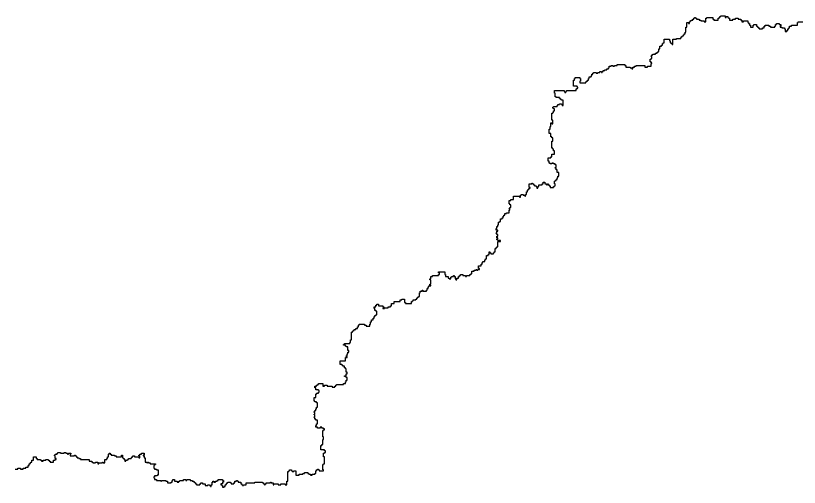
# Model space of a CAD drawing. Header units: inches. Extents: x -98695 to 376223, y 1122520 to 1501782.
# Drawn here: x 293847 to 321598, y 1238380 to 1255069 of the extents above; entities that cross this region are included whole.
import ezdxf

# ---------------------------------------------------------------- set-up
doc = ezdxf.new("R2010")
doc.units = ezdxf.units.IN
doc.header["$MEASUREMENT"] = 0
doc.layers.add('subs1', color=7, linetype='Continuous', true_color=0xc8dcf7)

msp = doc.modelspace()

# ---------------------------------------------------------------- linework, layer by layer
at = {"layer": 'subs1'}
msp.add_polyline3d([(293831, 1239028, 0), (293924, 1239028, 0), (293924, 1239059, 0), (294016, 1239059, 0), (294016, 1239028, 0), (294109, 1239028, 0), (294109, 1239059, 0), (294201, 1239059, 0), (294201, 1239090, 0), (294294, 1239090, 0), (294294, 1239152, 0), (294325, 1239152, 0), (294325, 1239213, 0), (294356, 1239213, 0), (294356, 1239244, 0), (294386, 1239244, 0), (294386, 1239275, 0), (294417, 1239275, 0), (294417, 1239337, 0), (294479, 1239337, 0), (294479, 1239460, 0), (294572, 1239460, 0), (294572, 1239398, 0), (294602, 1239398, 0), (294602, 1239367, 0), (294726, 1239367, 0), (294726, 1239337, 0), (294757, 1239337, 0), (294757, 1239306, 0), (294818, 1239306, 0), (294818, 1239337, 0), (294911, 1239337, 0), (294911, 1239367, 0), (295003, 1239367, 0), (295003, 1239337, 0), (295034, 1239337, 0), (295034, 1239306, 0), (295065, 1239306, 0), (295065, 1239275, 0), (295188, 1239275, 0), (295188, 1239337, 0), (295250, 1239337, 0), (295250, 1239367, 0), (295281, 1239367, 0), (295281, 1239398, 0), (295250, 1239398, 0), (295250, 1239491, 0), (295219, 1239491, 0), (295219, 1239522, 0), (295250, 1239522, 0), (295250, 1239553, 0), (295312, 1239553, 0), (295312, 1239583, 0), (295343, 1239583, 0), (295343, 1239614, 0), (295435, 1239614, 0), (295435, 1239583, 0), (295559, 1239583, 0), (295559, 1239614, 0), (295620, 1239614, 0), (295620, 1239583, 0), (295682, 1239583, 0), (295682, 1239553, 0), (295713, 1239553, 0), (295713, 1239583, 0), (295805, 1239583, 0), (295805, 1239553, 0), (295775, 1239553, 0), (295775, 1239491, 0), (295929, 1239491, 0), (295929, 1239522, 0), (295960, 1239522, 0), (295960, 1239491, 0), (295990, 1239491, 0), (295990, 1239460, 0), (296021, 1239460, 0), (296021, 1239429, 0), (296083, 1239429, 0), (296083, 1239398, 0), (296145, 1239398, 0), (296145, 1239367, 0), (296453, 1239367, 0), (296453, 1239306, 0), (296546, 1239306, 0), (296546, 1239275, 0), (296577, 1239275, 0), (296577, 1239244, 0), (296669, 1239244, 0), (296669, 1239275, 0), (296762, 1239275, 0), (296762, 1239213, 0), (296792, 1239213, 0), (296792, 1239244, 0), (296916, 1239244, 0), (296916, 1239275, 0), (296947, 1239275, 0), (296947, 1239244, 0), (297008, 1239244, 0), (297008, 1239367, 0), (297070, 1239367, 0), (297070, 1239398, 0), (297101, 1239398, 0), (297101, 1239460, 0), (297132, 1239460, 0), (297132, 1239553, 0), (297163, 1239553, 0), (297163, 1239583, 0), (297193, 1239583, 0), (297193, 1239553, 0), (297224, 1239553, 0), (297224, 1239522, 0), (297348, 1239522, 0), (297348, 1239491, 0), (297409, 1239491, 0), (297409, 1239460, 0), (297594, 1239460, 0), (297594, 1239522, 0), (297625, 1239522, 0), (297625, 1239429, 0), (297656, 1239429, 0), (297656, 1239398, 0), (297687, 1239398, 0), (297687, 1239367, 0), (297718, 1239367, 0), (297718, 1239306, 0), (297749, 1239306, 0), (297749, 1239337, 0), (297810, 1239337, 0), (297810, 1239367, 0), (297841, 1239367, 0), (297841, 1239398, 0), (297934, 1239398, 0), (297934, 1239429, 0), (297965, 1239429, 0), (297965, 1239460, 0), (297995, 1239460, 0), (297995, 1239491, 0), (298057, 1239491, 0), (298057, 1239460, 0), (298211, 1239460, 0), (298211, 1239429, 0), (298242, 1239429, 0), (298242, 1239491, 0), (298211, 1239491, 0), (298211, 1239522, 0), (298242, 1239522, 0), (298242, 1239553, 0), (298304, 1239553, 0), (298304, 1239583, 0), (298397, 1239583, 0), (298397, 1239522, 0), (298366, 1239522, 0), (298366, 1239491, 0), (298397, 1239491, 0), (298397, 1239429, 0), (298427, 1239429, 0), (298427, 1239275, 0), (298489, 1239275, 0), (298489, 1239244, 0), (298520, 1239244, 0), (298520, 1239275, 0), (298551, 1239275, 0), (298551, 1239244, 0), (298612, 1239244, 0), (298612, 1239213, 0), (298798, 1239213, 0), (298798, 1239182, 0), (298767, 1239182, 0), (298767, 1239152, 0), (298736, 1239152, 0), (298736, 1239059, 0), (298767, 1239059, 0), (298767, 1239028, 0), (298828, 1239028, 0), (298828, 1238997, 0), (298890, 1238997, 0), (298890, 1238812, 0), (298859, 1238812, 0), (298859, 1238781, 0), (298767, 1238781, 0), (298767, 1238751, 0), (298736, 1238751, 0), (298736, 1238720, 0), (298767, 1238720, 0), (298767, 1238658, 0), (298828, 1238658, 0), (298828, 1238627, 0), (298983, 1238627, 0), (298983, 1238596, 0), (299013, 1238596, 0), (299013, 1238627, 0), (299168, 1238627, 0), (299168, 1238596, 0), (299229, 1238596, 0), (299229, 1238535, 0), (299353, 1238535, 0), (299353, 1238565, 0), (299384, 1238565, 0), (299384, 1238627, 0), (299414, 1238627, 0), (299414, 1238658, 0), (299476, 1238658, 0), (299476, 1238596, 0), (299569, 1238596, 0), (299569, 1238565, 0), (299630, 1238565, 0), (299630, 1238596, 0), (299661, 1238596, 0), (299661, 1238627, 0), (299785, 1238627, 0), (299785, 1238658, 0), (299877, 1238658, 0), (299877, 1238627, 0), (299908, 1238627, 0), (299908, 1238658, 0), (300031, 1238658, 0), (300031, 1238627, 0), (300093, 1238627, 0), (300093, 1238596, 0), (300155, 1238596, 0), (300155, 1238565, 0), (300186, 1238565, 0), (300186, 1238535, 0), (300216, 1238535, 0), (300216, 1238504, 0), (300247, 1238504, 0), (300247, 1238473, 0), (300371, 1238473, 0), (300371, 1238504, 0), (300402, 1238504, 0), (300402, 1238535, 0), (300463, 1238535, 0), (300463, 1238504, 0), (300556, 1238504, 0), (300556, 1238442, 0), (300648, 1238442, 0), (300648, 1238473, 0), (300710, 1238473, 0), (300710, 1238442, 0), (300741, 1238442, 0), (300741, 1238411, 0), (300772, 1238411, 0), (300772, 1238473, 0), (300803, 1238473, 0), (300803, 1238565, 0), (300833, 1238565, 0), (300833, 1238596, 0), (300864, 1238596, 0), (300864, 1238565, 0), (300926, 1238565, 0), (300926, 1238596, 0), (300988, 1238596, 0), (300988, 1238627, 0), (301018, 1238627, 0), (301018, 1238658, 0), (301173, 1238658, 0), (301173, 1238627, 0), (301204, 1238627, 0), (301204, 1238565, 0), (301173, 1238565, 0), (301173, 1238504, 0), (301111, 1238504, 0), (301111, 1238473, 0), (301142, 1238473, 0), (301142, 1238442, 0), (301173, 1238442, 0), (301173, 1238380, 0), (301234, 1238380, 0), (301234, 1238411, 0), (301265, 1238411, 0), (301265, 1238473, 0), (301296, 1238473, 0), (301296, 1238504, 0), (301327, 1238504, 0), (301327, 1238535, 0), (301358, 1238535, 0), (301358, 1238565, 0), (301450, 1238565, 0), (301450, 1238535, 0), (301481, 1238535, 0), (301481, 1238504, 0), (301574, 1238504, 0), (301574, 1238535, 0), (301605, 1238535, 0), (301605, 1238596, 0), (301666, 1238596, 0), (301666, 1238627, 0), (301697, 1238627, 0), (301697, 1238596, 0), (301728, 1238596, 0), (301728, 1238565, 0), (301821, 1238565, 0), (301821, 1238504, 0), (301851, 1238504, 0), (301851, 1238473, 0), (301882, 1238473, 0), (301882, 1238442, 0), (301913, 1238442, 0), (301913, 1238473, 0), (302006, 1238473, 0), (302006, 1238535, 0), (302314, 1238535, 0), (302314, 1238565, 0), (302592, 1238565, 0), (302592, 1238535, 0), (302623, 1238535, 0), (302623, 1238504, 0), (302653, 1238504, 0), (302653, 1238473, 0), (302684, 1238473, 0), (302684, 1238504, 0), (302715, 1238504, 0), (302715, 1238535, 0), (302869, 1238535, 0), (302869, 1238565, 0), (302900, 1238565, 0), (302900, 1238535, 0), (302962, 1238535, 0), (302962, 1238473, 0), (302993, 1238473, 0), (302993, 1238504, 0), (303147, 1238504, 0), (303147, 1238473, 0), (303239, 1238473, 0), (303239, 1238504, 0), (303394, 1238504, 0), (303394, 1238473, 0), (303455, 1238473, 0), (303455, 1238596, 0), (303486, 1238596, 0), (303486, 1238936, 0), (303517, 1238936, 0), (303517, 1238966, 0), (303548, 1238966, 0), (303548, 1238997, 0), (303610, 1238997, 0), (303610, 1238966, 0), (303640, 1238966, 0), (303640, 1238936, 0), (303702, 1238936, 0), (303702, 1238966, 0), (303764, 1238966, 0), (303764, 1238812, 0), (303887, 1238812, 0), (303887, 1238843, 0), (304011, 1238843, 0), (304011, 1238874, 0), (304072, 1238874, 0), (304072, 1238905, 0), (304196, 1238905, 0), (304196, 1238874, 0), (304227, 1238874, 0), (304227, 1238843, 0), (304288, 1238843, 0), (304288, 1238812, 0), (304350, 1238812, 0), (304350, 1238843, 0), (304442, 1238843, 0), (304442, 1238874, 0), (304473, 1238874, 0), (304473, 1238966, 0), (304504, 1238966, 0), (304504, 1238997, 0), (304535, 1238997, 0), (304535, 1239028, 0), (304566, 1239028, 0), (304566, 1238997, 0), (304597, 1238997, 0), (304597, 1238966, 0), (304751, 1238966, 0), (304751, 1238997, 0), (304720, 1238997, 0), (304720, 1239182, 0), (304751, 1239182, 0), (304751, 1239213, 0), (304782, 1239213, 0), (304782, 1239460, 0), (304751, 1239460, 0), (304751, 1239583, 0), (304782, 1239583, 0), (304782, 1239614, 0), (304813, 1239614, 0), (304813, 1239676, 0), (304782, 1239676, 0), (304782, 1239707, 0), (304658, 1239707, 0), (304658, 1239861, 0), (304689, 1239861, 0), (304689, 1239892, 0), (304720, 1239892, 0), (304720, 1240077, 0), (304751, 1240077, 0), (304751, 1240169, 0), (304720, 1240169, 0), (304720, 1240385, 0), (304751, 1240385, 0), (304751, 1240416, 0), (304782, 1240416, 0), (304782, 1240447, 0), (304751, 1240447, 0), (304751, 1240478, 0), (304689, 1240478, 0), (304689, 1240509, 0), (304628, 1240509, 0), (304628, 1240478, 0), (304535, 1240478, 0), (304535, 1240509, 0), (304473, 1240509, 0), (304473, 1240571, 0), (304504, 1240571, 0), (304504, 1240632, 0), (304535, 1240632, 0), (304535, 1240756, 0), (304473, 1240756, 0), (304473, 1240786, 0), (304442, 1240786, 0), (304442, 1240848, 0), (304412, 1240848, 0), (304412, 1240879, 0), (304442, 1240879, 0), (304442, 1240941, 0), (304412, 1240941, 0), (304412, 1240972, 0), (304442, 1240972, 0), (304442, 1241033, 0), (304412, 1241033, 0), (304412, 1241064, 0), (304442, 1241064, 0), (304442, 1241095, 0), (304473, 1241095, 0), (304473, 1241157, 0), (304504, 1241157, 0), (304504, 1241218, 0), (304535, 1241218, 0), (304535, 1241373, 0), (304504, 1241373, 0), (304504, 1241403, 0), (304442, 1241403, 0), (304442, 1241434, 0), (304412, 1241434, 0), (304412, 1241558, 0), (304473, 1241558, 0), (304473, 1241681, 0), (304504, 1241681, 0), (304504, 1241712, 0), (304566, 1241712, 0), (304566, 1241743, 0), (304597, 1241743, 0), (304597, 1241804, 0), (304566, 1241804, 0), (304566, 1241835, 0), (304473, 1241835, 0), (304473, 1241897, 0), (304442, 1241897, 0), (304442, 1241959, 0), (304504, 1241959, 0), (304504, 1241989, 0), (304535, 1241989, 0), (304535, 1242020, 0), (304566, 1242020, 0), (304566, 1242051, 0), (304720, 1242051, 0), (304720, 1241959, 0), (304782, 1241959, 0), (304782, 1241989, 0), (304874, 1241989, 0), (304874, 1241959, 0), (305059, 1241959, 0), (305059, 1241928, 0), (305152, 1241928, 0), (305152, 1241959, 0), (305183, 1241959, 0), (305183, 1241989, 0), (305214, 1241989, 0), (305214, 1242020, 0), (305460, 1242020, 0), (305460, 1242051, 0), (305522, 1242051, 0), (305522, 1242113, 0), (305553, 1242113, 0), (305553, 1242175, 0), (305584, 1242175, 0), (305584, 1242267, 0), (305553, 1242267, 0), (305553, 1242298, 0), (305491, 1242298, 0), (305491, 1242329, 0), (305553, 1242329, 0), (305553, 1242390, 0), (305584, 1242390, 0), (305584, 1242452, 0), (305553, 1242452, 0), (305553, 1242576, 0), (305522, 1242576, 0), (305522, 1242606, 0), (305491, 1242606, 0), (305491, 1242668, 0), (305430, 1242668, 0), (305430, 1242699, 0), (305399, 1242699, 0), (305399, 1242730, 0), (305337, 1242730, 0), (305337, 1242853, 0), (305522, 1242853, 0), (305522, 1242977, 0), (305584, 1242977, 0), (305584, 1243007, 0), (305553, 1243007, 0), (305553, 1243038, 0), (305584, 1243038, 0), (305584, 1243100, 0), (305615, 1243100, 0), (305615, 1243162, 0), (305646, 1243162, 0), (305646, 1243223, 0), (305615, 1243223, 0), (305615, 1243347, 0), (305553, 1243347, 0), (305553, 1243378, 0), (305522, 1243378, 0), (305522, 1243408, 0), (305460, 1243408, 0), (305460, 1243439, 0), (305491, 1243439, 0), (305491, 1243470, 0), (305676, 1243470, 0), (305676, 1243501, 0), (305707, 1243501, 0), (305707, 1243593, 0), (305738, 1243593, 0), (305738, 1243871, 0), (305769, 1243871, 0), (305769, 1243902, 0), (305800, 1243902, 0), (305800, 1243933, 0), (305831, 1243933, 0), (305831, 1243964, 0), (305892, 1243964, 0), (305892, 1243995, 0), (305954, 1243995, 0), (305954, 1244056, 0), (305985, 1244056, 0), (305985, 1244118, 0), (306016, 1244118, 0), (306016, 1244149, 0), (306201, 1244149, 0), (306201, 1244118, 0), (306262, 1244118, 0), (306262, 1244087, 0), (306386, 1244087, 0), (306386, 1244149, 0), (306417, 1244149, 0), (306417, 1244241, 0), (306448, 1244241, 0), (306448, 1244303, 0), (306509, 1244303, 0), (306509, 1244365, 0), (306540, 1244365, 0), (306540, 1244426, 0), (306571, 1244426, 0), (306571, 1244457, 0), (306602, 1244457, 0), (306602, 1244488, 0), (306633, 1244488, 0), (306633, 1244611, 0), (306602, 1244611, 0), (306602, 1244642, 0), (306571, 1244642, 0), (306571, 1244704, 0), (306540, 1244704, 0), (306540, 1244766, 0), (306602, 1244766, 0), (306602, 1244827, 0), (306633, 1244827, 0), (306633, 1244858, 0), (306694, 1244858, 0), (306694, 1244797, 0), (306849, 1244797, 0), (306849, 1244766, 0), (306879, 1244766, 0), (306879, 1244735, 0), (306849, 1244735, 0), (306849, 1244704, 0), (306910, 1244704, 0), (306910, 1244735, 0), (307034, 1244735, 0), (307034, 1244766, 0), (307126, 1244766, 0), (307126, 1244797, 0), (307157, 1244797, 0), (307157, 1244889, 0), (307250, 1244889, 0), (307250, 1244951, 0), (307465, 1244951, 0), (307465, 1245012, 0), (307527, 1245012, 0), (307527, 1245043, 0), (307620, 1245043, 0), (307620, 1244920, 0), (307651, 1244920, 0), (307651, 1244889, 0), (307866, 1244889, 0), (307866, 1244951, 0), (307897, 1244951, 0), (307897, 1244982, 0), (307928, 1244982, 0), (307928, 1245012, 0), (308021, 1245012, 0), (308021, 1245043, 0), (308052, 1245043, 0), (308052, 1245074, 0), (308082, 1245074, 0), (308082, 1245105, 0), (308113, 1245105, 0), (308113, 1245136, 0), (308144, 1245136, 0), (308144, 1245259, 0), (308175, 1245259, 0), (308175, 1245321, 0), (308237, 1245321, 0), (308237, 1245352, 0), (308267, 1245352, 0), (308267, 1245321, 0), (308391, 1245321, 0), (308391, 1245352, 0), (308422, 1245352, 0), (308422, 1245413, 0), (308453, 1245413, 0), (308453, 1245475, 0), (308483, 1245475, 0), (308483, 1245506, 0), (308545, 1245506, 0), (308545, 1245537, 0), (308514, 1245537, 0), (308514, 1245568, 0), (308545, 1245568, 0), (308545, 1245722, 0), (308514, 1245722, 0), (308514, 1245753, 0), (308545, 1245753, 0), (308545, 1245845, 0), (308607, 1245845, 0), (308607, 1245876, 0), (308823, 1245876, 0), (308823, 1245907, 0), (308854, 1245907, 0), (308854, 1245969, 0), (308823, 1245969, 0), (308823, 1246000, 0), (309039, 1246000, 0), (309039, 1245907, 0), (309070, 1245907, 0), (309070, 1245845, 0), (309162, 1245845, 0), (309162, 1245784, 0), (309193, 1245784, 0), (309193, 1245753, 0), (309255, 1245753, 0), (309255, 1245814, 0), (309285, 1245814, 0), (309285, 1245845, 0), (309347, 1245845, 0), (309347, 1245876, 0), (309378, 1245876, 0), (309378, 1245845, 0), (309409, 1245845, 0), (309409, 1245753, 0), (309440, 1245753, 0), (309440, 1245722, 0), (309471, 1245722, 0), (309471, 1245784, 0), (309532, 1245784, 0), (309532, 1245845, 0), (309563, 1245845, 0), (309563, 1245876, 0), (309594, 1245876, 0), (309594, 1245907, 0), (309686, 1245907, 0), (309686, 1245876, 0), (309779, 1245876, 0), (309779, 1245845, 0), (309810, 1245845, 0), (309810, 1245876, 0), (309933, 1245876, 0), (309933, 1245907, 0), (309964, 1245907, 0), (309964, 1245938, 0), (309995, 1245938, 0), (309995, 1246030, 0), (310087, 1246030, 0), (310087, 1246061, 0), (310149, 1246061, 0), (310149, 1246092, 0), (310180, 1246092, 0), (310180, 1246061, 0), (310211, 1246061, 0), (310211, 1246092, 0), (310273, 1246092, 0), (310273, 1246123, 0), (310242, 1246123, 0), (310242, 1246215, 0), (310334, 1246215, 0), (310334, 1246277, 0), (310365, 1246277, 0), (310365, 1246339, 0), (310396, 1246339, 0), (310396, 1246370, 0), (310458, 1246370, 0), (310458, 1246431, 0), (310488, 1246431, 0), (310488, 1246462, 0), (310519, 1246462, 0), (310519, 1246586, 0), (310581, 1246586, 0), (310581, 1246616, 0), (310612, 1246616, 0), (310612, 1246709, 0), (310643, 1246709, 0), (310643, 1246678, 0), (310674, 1246678, 0), (310674, 1246647, 0), (310766, 1246647, 0), (310766, 1246678, 0), (310797, 1246678, 0), (310797, 1246709, 0), (310828, 1246709, 0), (310828, 1246832, 0), (310859, 1246832, 0), (310859, 1246863, 0), (310889, 1246863, 0), (310889, 1246894, 0), (310920, 1246894, 0), (310920, 1247079, 0), (311013, 1247079, 0), (311013, 1247110, 0), (310920, 1247110, 0), (310920, 1247141, 0), (310889, 1247141, 0), (310889, 1247172, 0), (310920, 1247172, 0), (310920, 1247203, 0), (310889, 1247203, 0), (310889, 1247264, 0), (310920, 1247264, 0), (310920, 1247326, 0), (310889, 1247326, 0), (310889, 1247357, 0), (310859, 1247357, 0), (310859, 1247388, 0), (310889, 1247388, 0), (310889, 1247449, 0), (310920, 1247449, 0), (310920, 1247480, 0), (310859, 1247480, 0), (310859, 1247542, 0), (310889, 1247542, 0), (310889, 1247604, 0), (310920, 1247604, 0), (310920, 1247665, 0), (310951, 1247665, 0), (310951, 1247758, 0), (310982, 1247758, 0), (310982, 1247789, 0), (311013, 1247789, 0), (311013, 1247881, 0), (311075, 1247881, 0), (311075, 1247912, 0), (311105, 1247912, 0), (311105, 1247974, 0), (311136, 1247974, 0), (311136, 1248005, 0), (311167, 1248005, 0), (311167, 1248066, 0), (311229, 1248066, 0), (311229, 1248097, 0), (311321, 1248097, 0), (311321, 1248190, 0), (311352, 1248190, 0), (311352, 1248221, 0), (311321, 1248221, 0), (311321, 1248251, 0), (311352, 1248251, 0), (311352, 1248282, 0), (311383, 1248282, 0), (311383, 1248375, 0), (311352, 1248375, 0), (311352, 1248406, 0), (311321, 1248406, 0), (311321, 1248529, 0), (311383, 1248529, 0), (311383, 1248560, 0), (311476, 1248560, 0), (311476, 1248683, 0), (311691, 1248683, 0), (311691, 1248652, 0), (311722, 1248652, 0), (311722, 1248714, 0), (311753, 1248714, 0), (311753, 1248745, 0), (311815, 1248745, 0), (311815, 1248714, 0), (311877, 1248714, 0), (311877, 1248683, 0), (311907, 1248683, 0), (311907, 1248745, 0), (311938, 1248745, 0), (311938, 1248837, 0), (311969, 1248837, 0), (311969, 1248899, 0), (312000, 1248899, 0), (312000, 1248930, 0), (312031, 1248930, 0), (312031, 1248961, 0), (312062, 1248961, 0), (312062, 1248992, 0), (312031, 1248992, 0), (312031, 1249115, 0), (312123, 1249115, 0), (312123, 1249146, 0), (312154, 1249146, 0), (312154, 1249115, 0), (312185, 1249115, 0), (312185, 1249084, 0), (312216, 1249084, 0), (312216, 1249053, 0), (312278, 1249053, 0), (312278, 1249023, 0), (312308, 1249023, 0), (312308, 1248961, 0), (312339, 1248961, 0), (312339, 1249023, 0), (312370, 1249023, 0), (312370, 1249084, 0), (312494, 1249084, 0), (312494, 1249115, 0), (312524, 1249115, 0), (312524, 1249177, 0), (312586, 1249177, 0), (312586, 1249115, 0), (312648, 1249115, 0), (312648, 1249084, 0), (312679, 1249084, 0), (312679, 1249115, 0), (312709, 1249115, 0), (312709, 1249084, 0), (312740, 1249084, 0), (312740, 1249053, 0), (312771, 1249053, 0), (312771, 1248992, 0), (312895, 1248992, 0), (312895, 1249023, 0), (312925, 1249023, 0), (312925, 1249053, 0), (312956, 1249053, 0), (312956, 1249115, 0), (312925, 1249115, 0), (312925, 1249208, 0), (312956, 1249208, 0), (312956, 1249238, 0), (312987, 1249238, 0), (312987, 1249269, 0), (313018, 1249269, 0), (313018, 1249331, 0), (313049, 1249331, 0), (313049, 1249393, 0), (313080, 1249393, 0), (313080, 1249516, 0), (313018, 1249516, 0), (313018, 1249609, 0), (312987, 1249609, 0), (312987, 1249670, 0), (312956, 1249670, 0), (312956, 1249701, 0), (312987, 1249701, 0), (312987, 1249794, 0), (312956, 1249794, 0), (312956, 1249825, 0), (312895, 1249825, 0), (312895, 1249855, 0), (312833, 1249855, 0), (312833, 1249825, 0), (312771, 1249825, 0), (312771, 1249855, 0), (312740, 1249855, 0), (312740, 1249917, 0), (312709, 1249917, 0), (312709, 1250040, 0), (312802, 1250040, 0), (312802, 1250071, 0), (312833, 1250071, 0), (312833, 1250164, 0), (312925, 1250164, 0), (312925, 1250287, 0), (312895, 1250287, 0), (312895, 1250349, 0), (312864, 1250349, 0), (312864, 1250380, 0), (312833, 1250380, 0), (312833, 1250627, 0), (312864, 1250627, 0), (312864, 1250750, 0), (312833, 1250750, 0), (312833, 1250781, 0), (312802, 1250781, 0), (312802, 1250904, 0), (312740, 1250904, 0), (312740, 1251058, 0), (312771, 1251058, 0), (312771, 1251151, 0), (312802, 1251151, 0), (312802, 1251274, 0), (312833, 1251274, 0), (312833, 1251244, 0), (312864, 1251244, 0), (312864, 1251367, 0), (312833, 1251367, 0), (312833, 1251614, 0), (312864, 1251614, 0), (312864, 1251645, 0), (312895, 1251645, 0), (312895, 1251706, 0), (312925, 1251706, 0), (312925, 1251768, 0), (312895, 1251768, 0), (312895, 1251799, 0), (312864, 1251799, 0), (312864, 1251830, 0), (312895, 1251830, 0), (312895, 1251860, 0), (313018, 1251860, 0), (313018, 1251891, 0), (313049, 1251891, 0), (313049, 1251922, 0), (313110, 1251922, 0), (313110, 1251953, 0), (313172, 1251953, 0), (313172, 1251922, 0), (313203, 1251922, 0), (313203, 1251891, 0), (313234, 1251891, 0), (313234, 1252076, 0), (313172, 1252076, 0), (313172, 1252107, 0), (313141, 1252107, 0), (313141, 1252138, 0), (313110, 1252138, 0), (313110, 1252169, 0), (312987, 1252169, 0), (312987, 1252200, 0), (312956, 1252200, 0), (312956, 1252323, 0), (312925, 1252323, 0), (312925, 1252416, 0), (313265, 1252416, 0), (313265, 1252385, 0), (313296, 1252385, 0), (313296, 1252354, 0), (313326, 1252354, 0), (313326, 1252385, 0), (313357, 1252385, 0), (313357, 1252416, 0), (313697, 1252416, 0), (313697, 1252477, 0), (313727, 1252477, 0), (313727, 1252508, 0), (313758, 1252508, 0), (313758, 1252539, 0), (313727, 1252539, 0), (313727, 1252570, 0), (313604, 1252570, 0), (313604, 1252786, 0), (313635, 1252786, 0), (313635, 1252848, 0), (313666, 1252848, 0), (313666, 1252878, 0), (313820, 1252878, 0), (313820, 1252848, 0), (313851, 1252848, 0), (313851, 1252755, 0), (313820, 1252755, 0), (313820, 1252693, 0), (314036, 1252693, 0), (314036, 1252724, 0), (314067, 1252724, 0), (314067, 1252755, 0), (314098, 1252755, 0), (314098, 1252786, 0), (314128, 1252786, 0), (314128, 1252848, 0), (314159, 1252848, 0), (314159, 1252909, 0), (314221, 1252909, 0), (314221, 1252940, 0), (314252, 1252940, 0), (314252, 1253002, 0), (314283, 1253002, 0), (314283, 1253033, 0), (314313, 1253033, 0), (314313, 1253063, 0), (314406, 1253063, 0), (314406, 1253033, 0), (314468, 1253033, 0), (314468, 1253063, 0), (314529, 1253063, 0), (314529, 1253094, 0), (314591, 1253094, 0), (314591, 1253063, 0), (314622, 1253063, 0), (314622, 1253094, 0), (314653, 1253094, 0), (314653, 1253125, 0), (314714, 1253125, 0), (314714, 1253156, 0), (314776, 1253156, 0), (314776, 1253187, 0), (314838, 1253187, 0), (314838, 1253218, 0), (314869, 1253218, 0), (314869, 1253279, 0), (314930, 1253279, 0), (314930, 1253310, 0), (314992, 1253310, 0), (314992, 1253279, 0), (315054, 1253279, 0), (315054, 1253310, 0), (315146, 1253310, 0), (315146, 1253341, 0), (315424, 1253341, 0), (315424, 1253310, 0), (315455, 1253310, 0), (315455, 1253249, 0), (315609, 1253249, 0), (315609, 1253218, 0), (315671, 1253218, 0), (315671, 1253187, 0), (315702, 1253187, 0), (315702, 1253249, 0), (315763, 1253249, 0), (315763, 1253279, 0), (315825, 1253279, 0), (315825, 1253310, 0), (316133, 1253310, 0), (316133, 1253249, 0), (316226, 1253249, 0), (316226, 1253279, 0), (316349, 1253279, 0), (316349, 1253372, 0), (316380, 1253372, 0), (316380, 1253403, 0), (316349, 1253403, 0), (316349, 1253434, 0), (316319, 1253434, 0), (316319, 1253526, 0), (316349, 1253526, 0), (316349, 1253557, 0), (316380, 1253557, 0), (316380, 1253619, 0), (316349, 1253619, 0), (316349, 1253650, 0), (316380, 1253650, 0), (316380, 1253680, 0), (316411, 1253680, 0), (316411, 1253711, 0), (316504, 1253711, 0), (316504, 1253742, 0), (316565, 1253742, 0), (316565, 1253773, 0), (316596, 1253773, 0), (316596, 1253804, 0), (316627, 1253804, 0), (316627, 1253896, 0), (316658, 1253896, 0), (316658, 1253989, 0), (316720, 1253989, 0), (316720, 1254020, 0), (316750, 1254020, 0), (316750, 1254081, 0), (316781, 1254081, 0), (316781, 1254112, 0), (316812, 1254112, 0), (316812, 1254236, 0), (316997, 1254236, 0), (316997, 1254174, 0), (317028, 1254174, 0), (317028, 1254112, 0), (317059, 1254112, 0), (317059, 1254081, 0), (317090, 1254081, 0), (317090, 1254051, 0), (317121, 1254051, 0), (317121, 1254236, 0), (317244, 1254236, 0), (317244, 1254266, 0), (317398, 1254266, 0), (317398, 1254297, 0), (317429, 1254297, 0), (317429, 1254328, 0), (317460, 1254328, 0), (317460, 1254359, 0), (317491, 1254359, 0), (317491, 1254390, 0), (317522, 1254390, 0), (317522, 1254421, 0), (317552, 1254421, 0), (317552, 1254482, 0), (317583, 1254482, 0), (317583, 1254668, 0), (317614, 1254668, 0), (317614, 1254822, 0), (317676, 1254822, 0), (317676, 1254791, 0), (317707, 1254791, 0), (317707, 1254853, 0), (317737, 1254853, 0), (317737, 1254883, 0), (317768, 1254883, 0), (317768, 1254914, 0), (317830, 1254914, 0), (317830, 1254945, 0), (317861, 1254945, 0), (317861, 1254976, 0), (317892, 1254976, 0), (317892, 1255007, 0), (317923, 1255007, 0), (317923, 1254976, 0), (317953, 1254976, 0), (317953, 1254945, 0), (318046, 1254945, 0), (318046, 1254914, 0), (318108, 1254914, 0), (318108, 1254883, 0), (318231, 1254883, 0), (318231, 1254853, 0), (318293, 1254853, 0), (318293, 1254976, 0), (318324, 1254976, 0), (318324, 1255007, 0), (318539, 1255007, 0), (318539, 1254945, 0), (318570, 1254945, 0), (318570, 1254914, 0), (318725, 1254914, 0), (318725, 1254976, 0), (318755, 1254976, 0), (318755, 1255007, 0), (318786, 1255007, 0), (318786, 1255038, 0), (318817, 1255038, 0), (318817, 1255069, 0), (318971, 1255069, 0), (318971, 1255007, 0), (319002, 1255007, 0), (319002, 1255038, 0), (319064, 1255038, 0), (319064, 1255007, 0), (319095, 1255007, 0), (319095, 1254976, 0), (319126, 1254976, 0), (319126, 1254914, 0), (319249, 1254914, 0), (319249, 1254945, 0), (319342, 1254945, 0), (319342, 1254976, 0), (319434, 1254976, 0), (319434, 1254945, 0), (319527, 1254945, 0), (319527, 1254914, 0), (319557, 1254914, 0), (319557, 1254853, 0), (319619, 1254853, 0), (319619, 1254883, 0), (319773, 1254883, 0), (319773, 1254822, 0), (319804, 1254822, 0), (319804, 1254791, 0), (319835, 1254791, 0), (319835, 1254729, 0), (319866, 1254729, 0), (319866, 1254668, 0), (319958, 1254668, 0), (319958, 1254729, 0), (319989, 1254729, 0), (319989, 1254760, 0), (320082, 1254760, 0), (320082, 1254698, 0), (320113, 1254698, 0), (320113, 1254668, 0), (320144, 1254668, 0), (320144, 1254637, 0), (320174, 1254637, 0), (320174, 1254606, 0), (320298, 1254606, 0), (320298, 1254637, 0), (320359, 1254637, 0), (320359, 1254698, 0), (320390, 1254698, 0), (320390, 1254729, 0), (320514, 1254729, 0), (320514, 1254698, 0), (320575, 1254698, 0), (320575, 1254668, 0), (320730, 1254668, 0), (320730, 1254698, 0), (320760, 1254698, 0), (320760, 1254760, 0), (320791, 1254760, 0), (320791, 1254791, 0), (320884, 1254791, 0), (320884, 1254760, 0), (320946, 1254760, 0), (320946, 1254698, 0), (320915, 1254698, 0), (320915, 1254668, 0), (320976, 1254668, 0), (320976, 1254637, 0), (321069, 1254637, 0), (321069, 1254606, 0), (321100, 1254606, 0), (321100, 1254513, 0), (321161, 1254513, 0), (321161, 1254544, 0), (321192, 1254544, 0), (321192, 1254606, 0), (321223, 1254606, 0), (321223, 1254637, 0), (321254, 1254637, 0), (321254, 1254698, 0), (321316, 1254698, 0), (321316, 1254729, 0), (321532, 1254729, 0), (321532, 1254822, 0), (321562, 1254822, 0), (321562, 1254853, 0), (321717, 1254853, 0)], dxfattribs=at)

doc.saveas('drawing.dxf')
